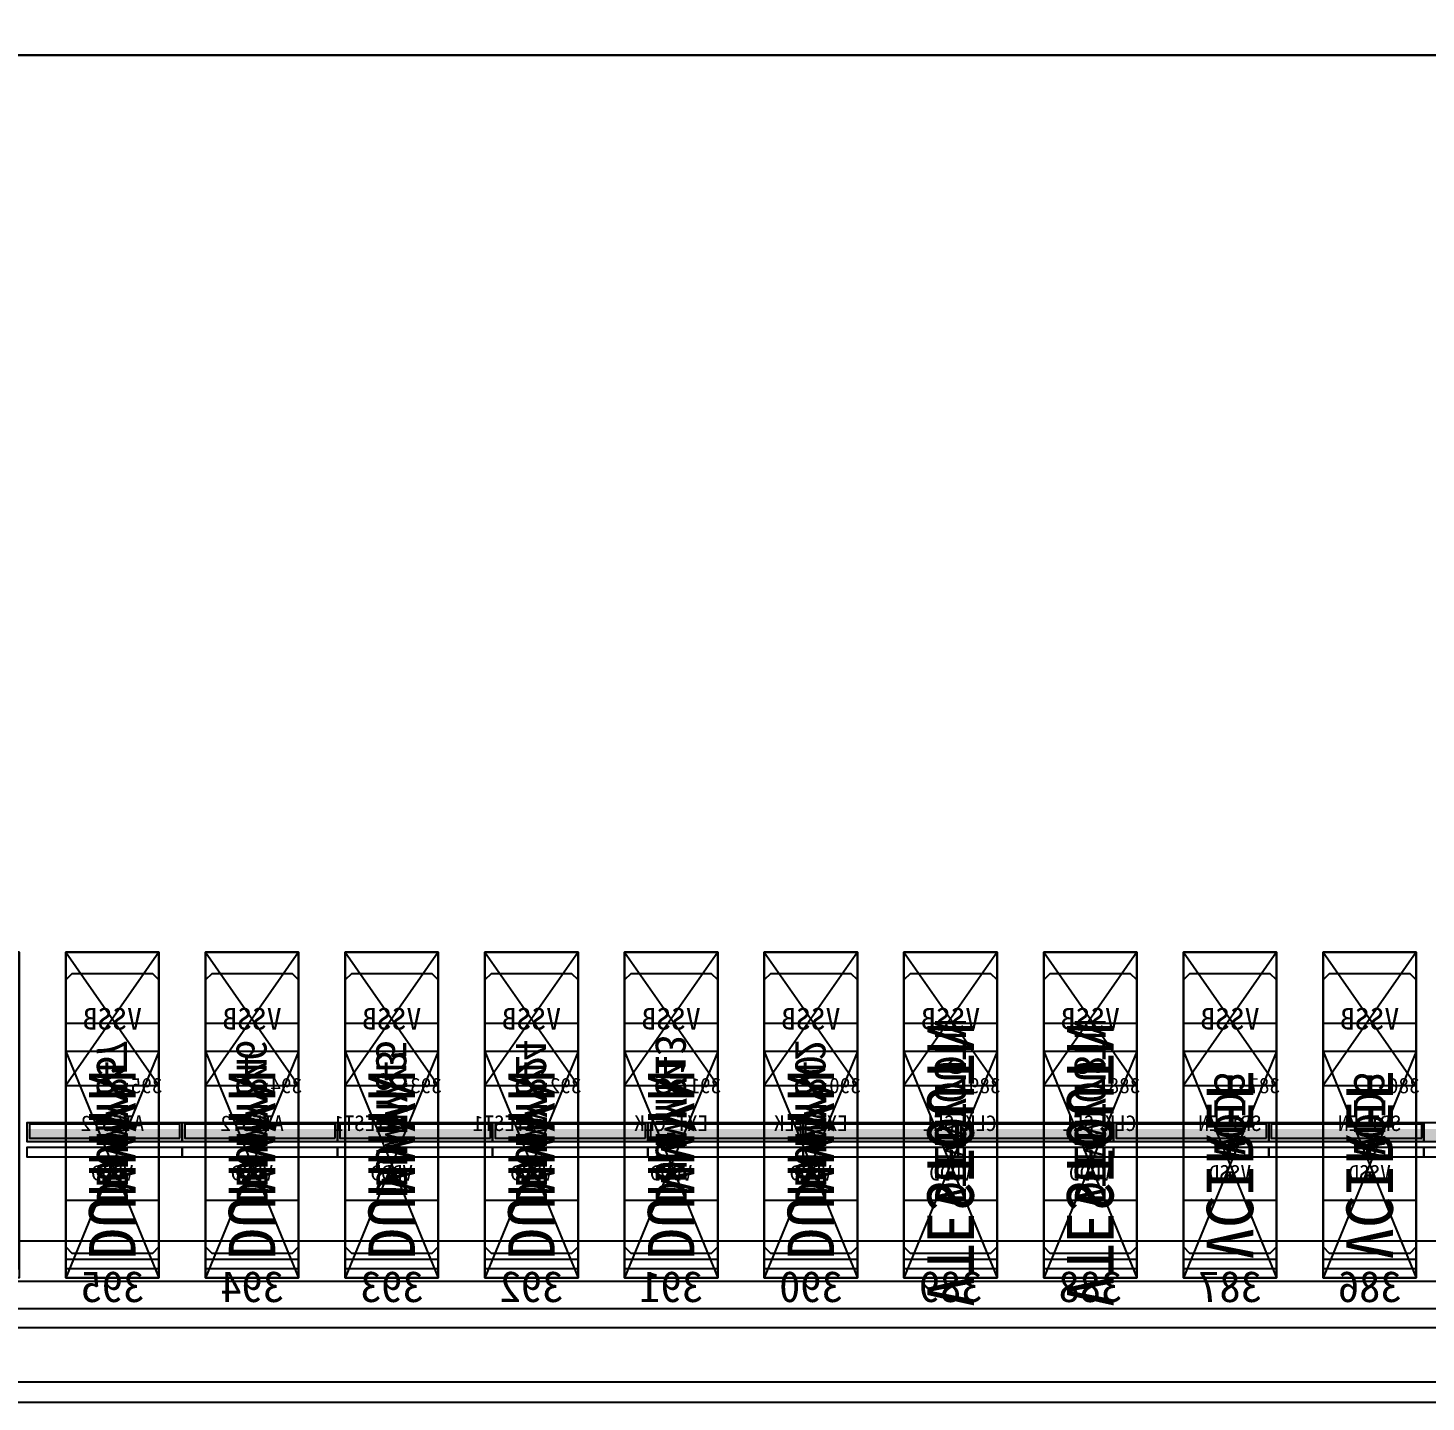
# Model space of a CAD drawing. Header units: millimetres. Extents: x 427 to 2444, y 137 to 817.
# Drawn here: x 1131.5471 to 1131.9975, y 300.7749 to 301.2176 of the extents above; entities that cross this region are included whole.
import ezdxf
from ezdxf.enums import TextEntityAlignment as Align

# ---------------------------------------------------------------- set-up
doc = ezdxf.new("R2010")
doc.units = ezdxf.units.MM
for name, color, linetype in [('L0', 211, 'Continuous'), ('L102', 91, 'Continuous'), ('L114', 213, 'Continuous'), ('L240', 60, 'Continuous'), ('L241', 200, 'Continuous'), ('L242', 51, 'Continuous'), ('L245', 53, 'Continuous'), ('L246', 93, 'Continuous'), ('L59', 140, 'Continuous'), ('L63', 4, 'Continuous'), ('L98', 150, 'Continuous')]:
    doc.layers.add(name, color=color, linetype=linetype)
doc.styles.add('txt', font='simhei.ttf')

# ---------------------------------------------------------------- blocks, each defined once
blk = doc.blocks.new('HX8394_F_PAD')
at = {"layer": 'L0'}
blk.add_lwpolyline([(-13.86, -0.4025), (-13.86, 0.4025), (13.86, 0.4025), (13.86, -0.4025), (-13.86, -0.4025)], close=True, dxfattribs=at)
at = {"layer": 'L241'}
blk.add_lwpolyline([(-13.9, -0.435), (-13.9, 0.435), (13.9, 0.435), (13.9, -0.435), (-13.9, -0.435)], close=True, dxfattribs=at)
at = {"layer": 'L242'}
for points in [[(3.6545, -0.3935), (3.6525, -0.3915), (3.6525, -0.3055), (3.6545, -0.3035), (3.6805, -0.3035), (3.6825, -0.3055), (3.6825, -0.3915), (3.6805, -0.3935), (3.6545, -0.3935)], [(3.6995, -0.3935), (3.6975, -0.3915), (3.6975, -0.3055), (3.6995, -0.3035), (3.7255, -0.3035), (3.7275, -0.3055), (3.7275, -0.3915), (3.7255, -0.3935), (3.6995, -0.3935)], [(3.7445, -0.3935), (3.7425, -0.3915), (3.7425, -0.3055), (3.7445, -0.3035), (3.7705, -0.3035), (3.7725, -0.3055), (3.7725, -0.3915), (3.7705, -0.3935), (3.7445, -0.3935)], [(3.7895, -0.3935), (3.7875, -0.3915), (3.7875, -0.3055), (3.7895, -0.3035), (3.8155, -0.3035), (3.8175, -0.3055), (3.8175, -0.3915), (3.8155, -0.3935), (3.7895, -0.3935)], [(3.8345, -0.3935), (3.8325, -0.3915), (3.8325, -0.3055), (3.8345, -0.3035), (3.8605, -0.3035), (3.8625, -0.3055), (3.8625, -0.3915), (3.8605, -0.3935), (3.8345, -0.3935)], [(3.8795, -0.3935), (3.8775, -0.3915), (3.8775, -0.3055), (3.8795, -0.3035), (3.9055, -0.3035), (3.9075, -0.3055), (3.9075, -0.3915), (3.9055, -0.3935), (3.8795, -0.3935)], [(3.9245, -0.3935), (3.9225, -0.3915), (3.9225, -0.3055), (3.9245, -0.3035), (3.9505, -0.3035), (3.9525, -0.3055), (3.9525, -0.3915), (3.9505, -0.3935), (3.9245, -0.3935)], [(3.9695, -0.3935), (3.9675, -0.3915), (3.9675, -0.3055), (3.9695, -0.3035), (3.9955, -0.3035), (3.9975, -0.3055), (3.9975, -0.3915), (3.9955, -0.3935), (3.9695, -0.3935)], [(4.0145, -0.3935), (4.0125, -0.3915), (4.0125, -0.3055), (4.0145, -0.3035), (4.0405, -0.3035), (4.0425, -0.3055), (4.0425, -0.3915), (4.0405, -0.3935), (4.0145, -0.3935)], [(4.0595, -0.3935), (4.0575, -0.3915), (4.0575, -0.3055), (4.0595, -0.3035), (4.0855, -0.3035), (4.0875, -0.3055), (4.0875, -0.3915), (4.0855, -0.3935), (4.0595, -0.3935)]]:
    blk.add_lwpolyline(points, close=True, dxfattribs=at)
at = {"layer": 'L240', "style": 'txt'}
for s, p in [('VTESTOUTN', (3.7575, -0.3485)), ('VTESTOUTN', (3.8025, -0.3485)), ('DUMMY43', (3.8925, -0.346834)), ('DUMMY42', (3.8475, -0.3485)), ('DUMMY44', (3.9375, -0.3485)), ('DUMMY45', (3.9825, -0.3485)), ('DUMMY46', (4.0275, -0.3485)), ('DUMMY47', (4.0725, -0.3485)), ('VDD3', (3.6675, -0.3485)), ('VDD3', (3.7125, -0.3485))]:
    blk.add_text(s, height=0.01, rotation=90, dxfattribs=at).set_placement(p, align=Align.MIDDLE_CENTER)
blk = doc.blocks.new('NTBUMP_73X30')
at = {"color": 5, "linetype": 'Continuous'}
blk.add_lwpolyline([(-0.015, 0.04), (0.015, -0.033), (0.015, 0.04), (-0.015, -0.033)], dxfattribs=at)
at = {"layer": 'L242', "color": 5}
blk.add_lwpolyline([(-0.015, -0.033), (-0.015, 0.04), (0.015, 0.04), (0.015, -0.033), (-0.015, -0.033)], close=True, dxfattribs=at)
blk = doc.blocks.new('ILI9881C_AA_NTBUMP_PM_875UM')
at = {"layer": 'L241'}
blk.add_lwpolyline([(-13.92, -0.4375), (-13.92, 0.4375), (13.92, 0.4375), (13.92, -0.4375), (-13.92, -0.4375)], close=True, dxfattribs=at)
for p in [(3.6675, -0.3645), (3.7125, -0.3645), (3.7575, -0.3645), (3.8025, -0.3645), (3.8475, -0.3645), (3.8925, -0.3645), (3.9375, -0.3645), (3.9825, -0.3645), (4.0275, -0.3645), (4.0725, -0.3645)]:
    blk.add_blockref('NTBUMP_73X30', p)
at = {"layer": 'L246', "style": 'txt'}
for s, p in [('VTESTOUTN', (3.7575, -0.361)), ('VTESTOUTN', (3.8025, -0.361)), ('VCIREF', (3.6675, -0.361)), ('VCIREF', (3.7125, -0.361)), ('DUMMYN', (3.8475, -0.361)), ('DUMMYN', (3.8925, -0.361)), ('DUMMYN', (3.9375, -0.361)), ('DUMMYN', (3.9825, -0.361)), ('DUMMYN', (4.0275, -0.361)), ('DUMMYN', (4.0725, -0.361))]:
    blk.add_text(s, height=0.015, rotation=90, dxfattribs=at).set_placement(p, align=Align.MIDDLE_CENTER)
for s, p in [('386', (3.6675, -0.400279)), ('387', (3.7125, -0.400279)), ('388', (3.7575, -0.400279)), ('389', (3.8025, -0.400279)), ('390', (3.8475, -0.400279)), ('391', (3.8925, -0.400279)), ('392', (3.9375, -0.400279)), ('393', (3.9825, -0.400279)), ('394', (4.0275, -0.400279)), ('395', (4.0725, -0.400279))]:
    blk.add_text(s, height=0.01, dxfattribs=at).set_placement(p, align=Align.MIDDLE_CENTER)
blk = doc.blocks.new('INPUT_BUMP')
at = {"layer": 'L102'}
for points in [[(0.014, 0.04), (0.014, 0.041), (0.015, 0.041), (0.015, 0.04), (0.014, 0.04)], [(0.015, 0.04), (0.015, 0.041), (0.016, 0.041), (0.016, 0.04), (0.015, 0.04)], [(0.014, 0.039), (0.014, 0.04), (0.015, 0.04), (0.015, 0.039), (0.014, 0.039)], [(0.015, 0.039), (0.015, 0.04), (0.016, 0.04), (0.016, 0.039), (0.015, 0.039)]]:
    blk.add_lwpolyline(points, close=True, dxfattribs=at)
at = {"layer": 'L242'}
blk.add_lwpolyline([(0, 0.01), (0, 0.08), (0.03, 0.08), (0.03, 0.01), (0, 0.01)], close=True, dxfattribs=at)
blk = doc.blocks.new('JD9365Z_PAD_20170829_Y880')
at = {"layer": 'L241'}
blk.add_lwpolyline([(-13.95, -0.41), (-13.95, 0.41), (13.95, 0.41), (13.95, -0.41), (-13.95, -0.41)], close=True, dxfattribs=at)
at = {"row_count": 1, "column_count": 554, "row_spacing": 0.08, "column_spacing": 0.045}
blk.add_blockref('INPUT_BUMP', (-12.4575, -0.401), dxfattribs=at)
at = {"layer": 'L240', "style": 'txt'}
for s, p in [('VSSD', (3.6675, -0.360167)), ('VSSD', (3.7125, -0.360167)), ('VDDD', (3.7575, -0.360167)), ('VDDD', (3.8025, -0.360167)), ('VDDD', (3.8475, -0.360167)), ('VDDD', (3.8925, -0.360167)), ('VDDD', (3.9375, -0.360167)), ('VDDD', (3.9825, -0.360167)), ('VDDD', (4.0275, -0.360167)), ('VDDD', (4.0725, -0.360167))]:
    blk.add_text(s, height=0.005, dxfattribs=at).set_placement(p, align=Align.MIDDLE_CENTER)
blk = doc.blocks.new('NV3052C3P_BUMP_ORI_20190911')
at = {"layer": 'L241'}
blk.add_lwpolyline([(-13.8, -0.398), (-13.8, 0.398), (13.8, 0.398), (13.8, -0.398), (-13.8, -0.398)], close=True, dxfattribs=at)
at = {"layer": 'L242'}
for points in [[(3.6525, -0.385), (3.6525, -0.337), (3.6825, -0.337), (3.6825, -0.385), (3.6525, -0.385)], [(3.6975, -0.385), (3.6975, -0.337), (3.7275, -0.337), (3.7275, -0.385), (3.6975, -0.385)], [(3.7425, -0.385), (3.7425, -0.337), (3.7725, -0.337), (3.7725, -0.385), (3.7425, -0.385)], [(3.7875, -0.385), (3.7875, -0.337), (3.8175, -0.337), (3.8175, -0.385), (3.7875, -0.385)], [(3.8325, -0.385), (3.8325, -0.337), (3.8625, -0.337), (3.8625, -0.385), (3.8325, -0.385)], [(3.8775, -0.385), (3.8775, -0.337), (3.9075, -0.337), (3.9075, -0.385), (3.8775, -0.385)], [(3.9225, -0.385), (3.9225, -0.337), (3.9525, -0.337), (3.9525, -0.385), (3.9225, -0.385)], [(3.9675, -0.385), (3.9675, -0.337), (3.9975, -0.337), (3.9975, -0.385), (3.9675, -0.385)], [(4.0125, -0.385), (4.0125, -0.337), (4.0425, -0.337), (4.0425, -0.385), (4.0125, -0.385)], [(4.0575, -0.385), (4.0575, -0.337), (4.0875, -0.337), (4.0875, -0.385), (4.0575, -0.385)]]:
    blk.add_lwpolyline(points, close=True, dxfattribs=at)
at = {"layer": 'L245', "style": 'txt'}
for s, p in [('SPI_EN', (3.667473, -0.360167)), ('SPI_EN', (3.712473, -0.360167)), ('CLK_SEL', (3.754558, -0.360167)), ('CLK_SEL', (3.799558, -0.360167)), ('EXT_CLK', (3.847473, -0.360167)), ('EXT_CLK', (3.892473, -0.360167)), ('ATEST1', (3.946188, -0.360167)), ('ATEST1', (3.991188, -0.360167)), ('ATEST2', (4.027473, -0.360167)), ('ATEST2', (4.072473, -0.360167))]:
    blk.add_text(s, height=0.005, dxfattribs=at).set_placement(p, align=Align.MIDDLE_CENTER)
blk = doc.blocks.new('BUMP_30_76')
at = {"layer": 'L242'}
blk.add_lwpolyline([(-0.015, -0.0195), (-0.015, 0.0565), (0.015, 0.0565), (0.015, -0.0195), (-0.015, -0.0195)], close=True, dxfattribs=at)
blk = doc.blocks.new('FL11283_A_OTHER')
at = {"layer": 'L102'}
blk.add_lwpolyline([(0, 0), (0, 0.41), (13.86, 0.41), (13.86, 0), (0, 0)], close=True, dxfattribs=at)
at = {"layer": 'L241'}
blk.add_lwpolyline([(-13.86, -0.41), (-13.86, 0.41), (13.86, 0.41), (13.86, 0.404), (-13.854, 0.404), (-13.854, -0.404), (13.854, -0.404), (13.854, 0.404), (13.86, 0.404), (13.86, -0.41), (-13.86, -0.41)], close=True, dxfattribs=at)
at = {"layer": 'L59'}
for points in [[(-13.86, -0.41), (-13.86, 0.41), (13.86, 0.41), (13.86, -0.41), (-13.86, -0.41)], [(0, -0.41), (0, 0), (13.86, 0), (13.86, -0.41), (0, -0.41)]]:
    blk.add_lwpolyline(points, close=True, dxfattribs=at)
for p in [(3.6675, -0.3685), (3.7125, -0.3685), (3.7575, -0.3685), (3.8025, -0.3685), (3.8475, -0.3685), (3.8925, -0.3685), (3.9375, -0.3685), (3.9825, -0.3685), (4.0275, -0.3685), (4.0725, -0.3685)]:
    blk.add_blockref('BUMP_30_76', p)
at = {"layer": 'L102', "style": 'txt'}
for s, p in [('DUMMY78', (3.7575, -0.346)), ('DUMMY79', (3.8025, -0.346)), ('DUMMY80', (3.8475, -0.346)), ('DUMMY81', (3.8925, -0.346)), ('DUMMY82', (3.9375, -0.346)), ('DUMMY83', (3.9825, -0.344334)), ('DUMMY84', (4.0275, -0.346)), ('DUMMY85', (4.0725, -0.346)), ('VCI', (3.6675, -0.346)), ('VCI', (3.7125, -0.346))]:
    blk.add_text(s, height=0.01, rotation=90, dxfattribs=at).set_placement(p, align=Align.MIDDLE_CENTER)
blk = doc.blocks.new('GC9702_ANALOG_PAD_BUMP')
at = {"color": 5, "linetype": 'Continuous'}
blk.add_lwpolyline([(-0.015, 0.0215), (0.015, -0.0215), (0.015, 0.0215), (-0.015, -0.0215)], dxfattribs=at)
at = {"layer": 'L242', "color": 5}
blk.add_lwpolyline([(-0.015, -0.0215), (-0.015, 0.0215), (0.015, 0.0215), (0.015, -0.0215), (-0.015, -0.0215)], close=True, dxfattribs=at)
blk = doc.blocks.new('GC9702_BUMP_NOCOMPENSATION')
at = {"layer": 'L114', "const_width": 0.004}
for points in [[(3.6, -0.378), (3.65, -0.378)], [(3.6, -0.378), (3.65, -0.378)], [(3.6, -0.378), (3.65, -0.378)], [(3.6, -0.378), (3.65, -0.378)], [(3.65, -0.378), (3.7, -0.378)], [(3.65, -0.378), (3.7, -0.378)], [(3.65, -0.378), (3.7, -0.378)], [(3.65, -0.378), (3.7, -0.378)], [(3.7, -0.378), (3.75, -0.378)], [(3.7, -0.378), (3.75, -0.378)], [(3.7, -0.378), (3.75, -0.378)], [(3.7, -0.378), (3.75, -0.378)], [(3.75, -0.378), (3.8, -0.378)], [(3.75, -0.378), (3.8, -0.378)], [(3.75, -0.378), (3.8, -0.378)], [(3.75, -0.378), (3.8, -0.378)], [(3.8, -0.378), (3.85, -0.378)], [(3.8, -0.378), (3.85, -0.378)], [(3.8, -0.378), (3.85, -0.378)], [(3.8, -0.378), (3.85, -0.378)], [(3.85, -0.378), (3.9, -0.378)], [(3.85, -0.378), (3.9, -0.378)], [(3.85, -0.378), (3.9, -0.378)], [(3.85, -0.378), (3.9, -0.378)], [(3.9, -0.378), (3.95, -0.378)], [(3.9, -0.378), (3.95, -0.378)], [(3.9, -0.378), (3.95, -0.378)], [(3.9, -0.378), (3.95, -0.378)], [(3.95, -0.378), (4, -0.378)], [(3.95, -0.378), (4, -0.378)], [(3.95, -0.378), (4, -0.378)], [(3.95, -0.378), (4, -0.378)], [(4, -0.378), (4.05, -0.378)], [(4, -0.378), (4.05, -0.378)], [(4, -0.378), (4.05, -0.378)], [(4, -0.378), (4.05, -0.378)], [(4.05, -0.378), (4.1, -0.378)], [(4.05, -0.378), (4.1, -0.378)], [(4.05, -0.378), (4.1, -0.378)], [(4.05, -0.378), (4.1, -0.378)]]:
    blk.add_lwpolyline(points, dxfattribs=at)
at = {"layer": 'L114'}
for points in [[(3.6, -0.38), (3.6, -0.374), (3.65, -0.374), (3.65, -0.38), (3.6, -0.38)], [(3.6, -0.38), (3.6, -0.374), (3.65, -0.374), (3.65, -0.38), (3.6, -0.38)], [(3.65, -0.38), (3.65, -0.374), (3.7, -0.374), (3.7, -0.38), (3.65, -0.38)], [(3.65, -0.38), (3.65, -0.374), (3.7, -0.374), (3.7, -0.38), (3.65, -0.38)], [(3.65074, -0.379), (3.65074, -0.37443), (3.69918, -0.37443), (3.69918, -0.379), (3.65074, -0.379)], [(3.65074, -0.379), (3.65074, -0.37443), (3.69918, -0.37443), (3.69918, -0.379), (3.65074, -0.379)], [(3.7, -0.38), (3.7, -0.374), (3.75, -0.374), (3.75, -0.38), (3.7, -0.38)], [(3.7, -0.38), (3.7, -0.374), (3.75, -0.374), (3.75, -0.38), (3.7, -0.38)], [(3.70074, -0.379), (3.70074, -0.37443), (3.74918, -0.37443), (3.74918, -0.379), (3.70074, -0.379)], [(3.70074, -0.379), (3.70074, -0.37443), (3.74918, -0.37443), (3.74918, -0.379), (3.70074, -0.379)], [(3.75, -0.38), (3.75, -0.374), (3.8, -0.374), (3.8, -0.38), (3.75, -0.38)], [(3.75, -0.38), (3.75, -0.374), (3.8, -0.374), (3.8, -0.38), (3.75, -0.38)], [(3.75074, -0.379), (3.75074, -0.37443), (3.79918, -0.37443), (3.79918, -0.379), (3.75074, -0.379)], [(3.75074, -0.379), (3.75074, -0.37443), (3.79918, -0.37443), (3.79918, -0.379), (3.75074, -0.379)], [(3.8, -0.38), (3.8, -0.374), (3.85, -0.374), (3.85, -0.38), (3.8, -0.38)], [(3.8, -0.38), (3.8, -0.374), (3.85, -0.374), (3.85, -0.38), (3.8, -0.38)], [(3.80074, -0.379), (3.80074, -0.37443), (3.84918, -0.37443), (3.84918, -0.379), (3.80074, -0.379)], [(3.80074, -0.379), (3.80074, -0.37443), (3.84918, -0.37443), (3.84918, -0.379), (3.80074, -0.379)], [(3.85, -0.38), (3.85, -0.374), (3.9, -0.374), (3.9, -0.38), (3.85, -0.38)], [(3.85, -0.38), (3.85, -0.374), (3.9, -0.374), (3.9, -0.38), (3.85, -0.38)], [(3.85074, -0.379), (3.85074, -0.37443), (3.89918, -0.37443), (3.89918, -0.379), (3.85074, -0.379)], [(3.85074, -0.379), (3.85074, -0.37443), (3.89918, -0.37443), (3.89918, -0.379), (3.85074, -0.379)], [(3.9, -0.38), (3.9, -0.374), (3.95, -0.374), (3.95, -0.38), (3.9, -0.38)], [(3.9, -0.38), (3.9, -0.374), (3.95, -0.374), (3.95, -0.38), (3.9, -0.38)], [(3.90074, -0.379), (3.90074, -0.37443), (3.94918, -0.37443), (3.94918, -0.379), (3.90074, -0.379)], [(3.90074, -0.379), (3.90074, -0.37443), (3.94918, -0.37443), (3.94918, -0.379), (3.90074, -0.379)], [(3.95, -0.38), (3.95, -0.374), (4, -0.374), (4, -0.38), (3.95, -0.38)], [(3.95, -0.38), (3.95, -0.374), (4, -0.374), (4, -0.38), (3.95, -0.38)], [(3.95074, -0.379), (3.95074, -0.37443), (3.99918, -0.37443), (3.99918, -0.379), (3.95074, -0.379)], [(3.95074, -0.379), (3.95074, -0.37443), (3.99918, -0.37443), (3.99918, -0.379), (3.95074, -0.379)], [(4, -0.38), (4, -0.374), (4.05, -0.374), (4.05, -0.38), (4, -0.38)], [(4, -0.38), (4, -0.374), (4.05, -0.374), (4.05, -0.38), (4, -0.38)], [(4.00074, -0.379), (4.00074, -0.37443), (4.04918, -0.37443), (4.04918, -0.379), (4.00074, -0.379)], [(4.00074, -0.379), (4.00074, -0.37443), (4.04918, -0.37443), (4.04918, -0.379), (4.00074, -0.379)], [(4.05, -0.38), (4.05, -0.374), (4.1, -0.374), (4.1, -0.38), (4.05, -0.38)], [(4.05, -0.38), (4.05, -0.374), (4.1, -0.374), (4.1, -0.38), (4.05, -0.38)], [(4.05074, -0.379), (4.05074, -0.37443), (4.09918, -0.37443), (4.09918, -0.379), (4.05074, -0.379)], [(4.05074, -0.379), (4.05074, -0.37443), (4.09918, -0.37443), (4.09918, -0.379), (4.05074, -0.379)]]:
    blk.add_lwpolyline(points, close=True, dxfattribs=at)
at = {"layer": 'L241'}
for points in [[(3.6, -0.385), (3.6, -0.382), (3.65, -0.382), (3.65, -0.385), (3.6, -0.385)], [(3.6, -0.385), (3.6, -0.382), (3.65, -0.382), (3.65, -0.385), (3.6, -0.385)], [(3.65, -0.385), (3.65, -0.382), (3.7, -0.382), (3.7, -0.385), (3.65, -0.385)], [(3.65, -0.385), (3.65, -0.382), (3.7, -0.382), (3.7, -0.385), (3.65, -0.385)], [(3.7, -0.385), (3.7, -0.382), (3.75, -0.382), (3.75, -0.385), (3.7, -0.385)], [(3.7, -0.385), (3.7, -0.382), (3.75, -0.382), (3.75, -0.385), (3.7, -0.385)], [(3.75, -0.385), (3.75, -0.382), (3.8, -0.382), (3.8, -0.385), (3.75, -0.385)], [(3.75, -0.385), (3.75, -0.382), (3.8, -0.382), (3.8, -0.385), (3.75, -0.385)], [(3.8, -0.385), (3.8, -0.382), (3.85, -0.382), (3.85, -0.385), (3.8, -0.385)], [(3.8, -0.385), (3.8, -0.382), (3.85, -0.382), (3.85, -0.385), (3.8, -0.385)], [(3.85, -0.385), (3.85, -0.382), (3.9, -0.382), (3.9, -0.385), (3.85, -0.385)], [(3.85, -0.385), (3.85, -0.382), (3.9, -0.382), (3.9, -0.385), (3.85, -0.385)], [(3.9, -0.385), (3.9, -0.382), (3.95, -0.382), (3.95, -0.385), (3.9, -0.385)], [(3.9, -0.385), (3.9, -0.382), (3.95, -0.382), (3.95, -0.385), (3.9, -0.385)], [(3.95, -0.385), (3.95, -0.382), (4, -0.382), (4, -0.385), (3.95, -0.385)], [(3.95, -0.385), (3.95, -0.382), (4, -0.382), (4, -0.385), (3.95, -0.385)], [(4, -0.385), (4, -0.382), (4.05, -0.382), (4.05, -0.385), (4, -0.385)], [(4, -0.385), (4, -0.382), (4.05, -0.382), (4.05, -0.385), (4, -0.385)], [(4.05, -0.385), (4.05, -0.382), (4.1, -0.382), (4.1, -0.385), (4.05, -0.385)], [(4.05, -0.385), (4.05, -0.382), (4.1, -0.382), (4.1, -0.385), (4.05, -0.385)]]:
    blk.add_lwpolyline(points, close=True, dxfattribs=at)
at = {"row_count": 1, "column_count": 554, "row_spacing": 0.043, "column_spacing": 0.045}
blk.add_blockref('GC9702_ANALOG_PAD_BUMP', (-12.4425, -0.3405), dxfattribs=at)
at = {"layer": 'L114', "style": 'txt'}
for s, p in [('386', (3.6565, -0.362)), ('387', (3.7015, -0.362)), ('388', (3.7465, -0.362)), ('389', (3.7915, -0.362)), ('390', (3.8365, -0.362)), ('391', (3.8815, -0.362)), ('392', (3.9265, -0.362)), ('393', (3.9715, -0.362)), ('394', (4.0165, -0.362)), ('395', (4.0615, -0.362))]:
    blk.add_text(s, height=0.005, dxfattribs=at).set_placement(p, align=Align.MIDDLE_CENTER)
at = {"layer": 'L98', "style": 'txt'}
for p in [(3.6675, -0.3405), (3.7125, -0.3405), (3.7575, -0.3405), (3.8025, -0.3405), (3.8475, -0.3405), (3.8925, -0.3405), (3.9375, -0.3405), (3.9825, -0.3405), (4.0275, -0.3405), (4.0725, -0.3405)]:
    blk.add_text('VSSB', height=0.007, dxfattribs=at).set_placement(p, align=Align.MIDDLE_CENTER)
blk = doc.blocks.new('IC_GDS_ALL')
for name, p in [('ILI9881C_AA_NTBUMP_PM_875UM', (0, 0)), ('HX8394_F_PAD', (0, 0.004)), ('GC9702_BUMP_NOCOMPENSATION', (0, 0.0265)), ('NV3052C3P_BUMP_ORI_20190911', (0, 0.0125)), ('JD9365Z_PAD_20170829_Y880', (0, -0.0035)), ('FL11283_A_OTHER', (0, -0.0035))]:
    blk.add_blockref(name, p)
blk = doc.blocks.new('INPUT_PAD')
at = {"layer": 'L63'}
blk.add_lwpolyline([(0.01, -0.043), (0.01, 0.062), (0.04, 0.062), (0.04, -0.043), (0.01, -0.043)], close=True, dxfattribs=at)
blk = doc.blocks.new('IC_PAD_ALL')
at = {"row_count": 1, "column_count": 554, "row_spacing": 0.109, "column_spacing": 0.045}
blk.add_blockref('INPUT_PAD', (1.18, 0), dxfattribs=at)
blk = doc.blocks.new('IC_ALL')
at = {"yscale": -1, "rotation": 180}
blk.add_blockref('IC_GDS_ALL', (14, 0.4375), dxfattribs=at)
blk.add_blockref('IC_PAD_ALL', (0.3525, 0.083))
blk = doc.blocks.new('IC_FPC_OLB_ALL')
blk.add_blockref('IC_ALL', (1.188, 1.0245))

msp = doc.modelspace()

# ---------------------------------------------------------------- block references
msp.add_blockref('IC_FPC_OLB_ALL', (1120.45883, 299.75037))

doc.saveas('drawing.dxf')
